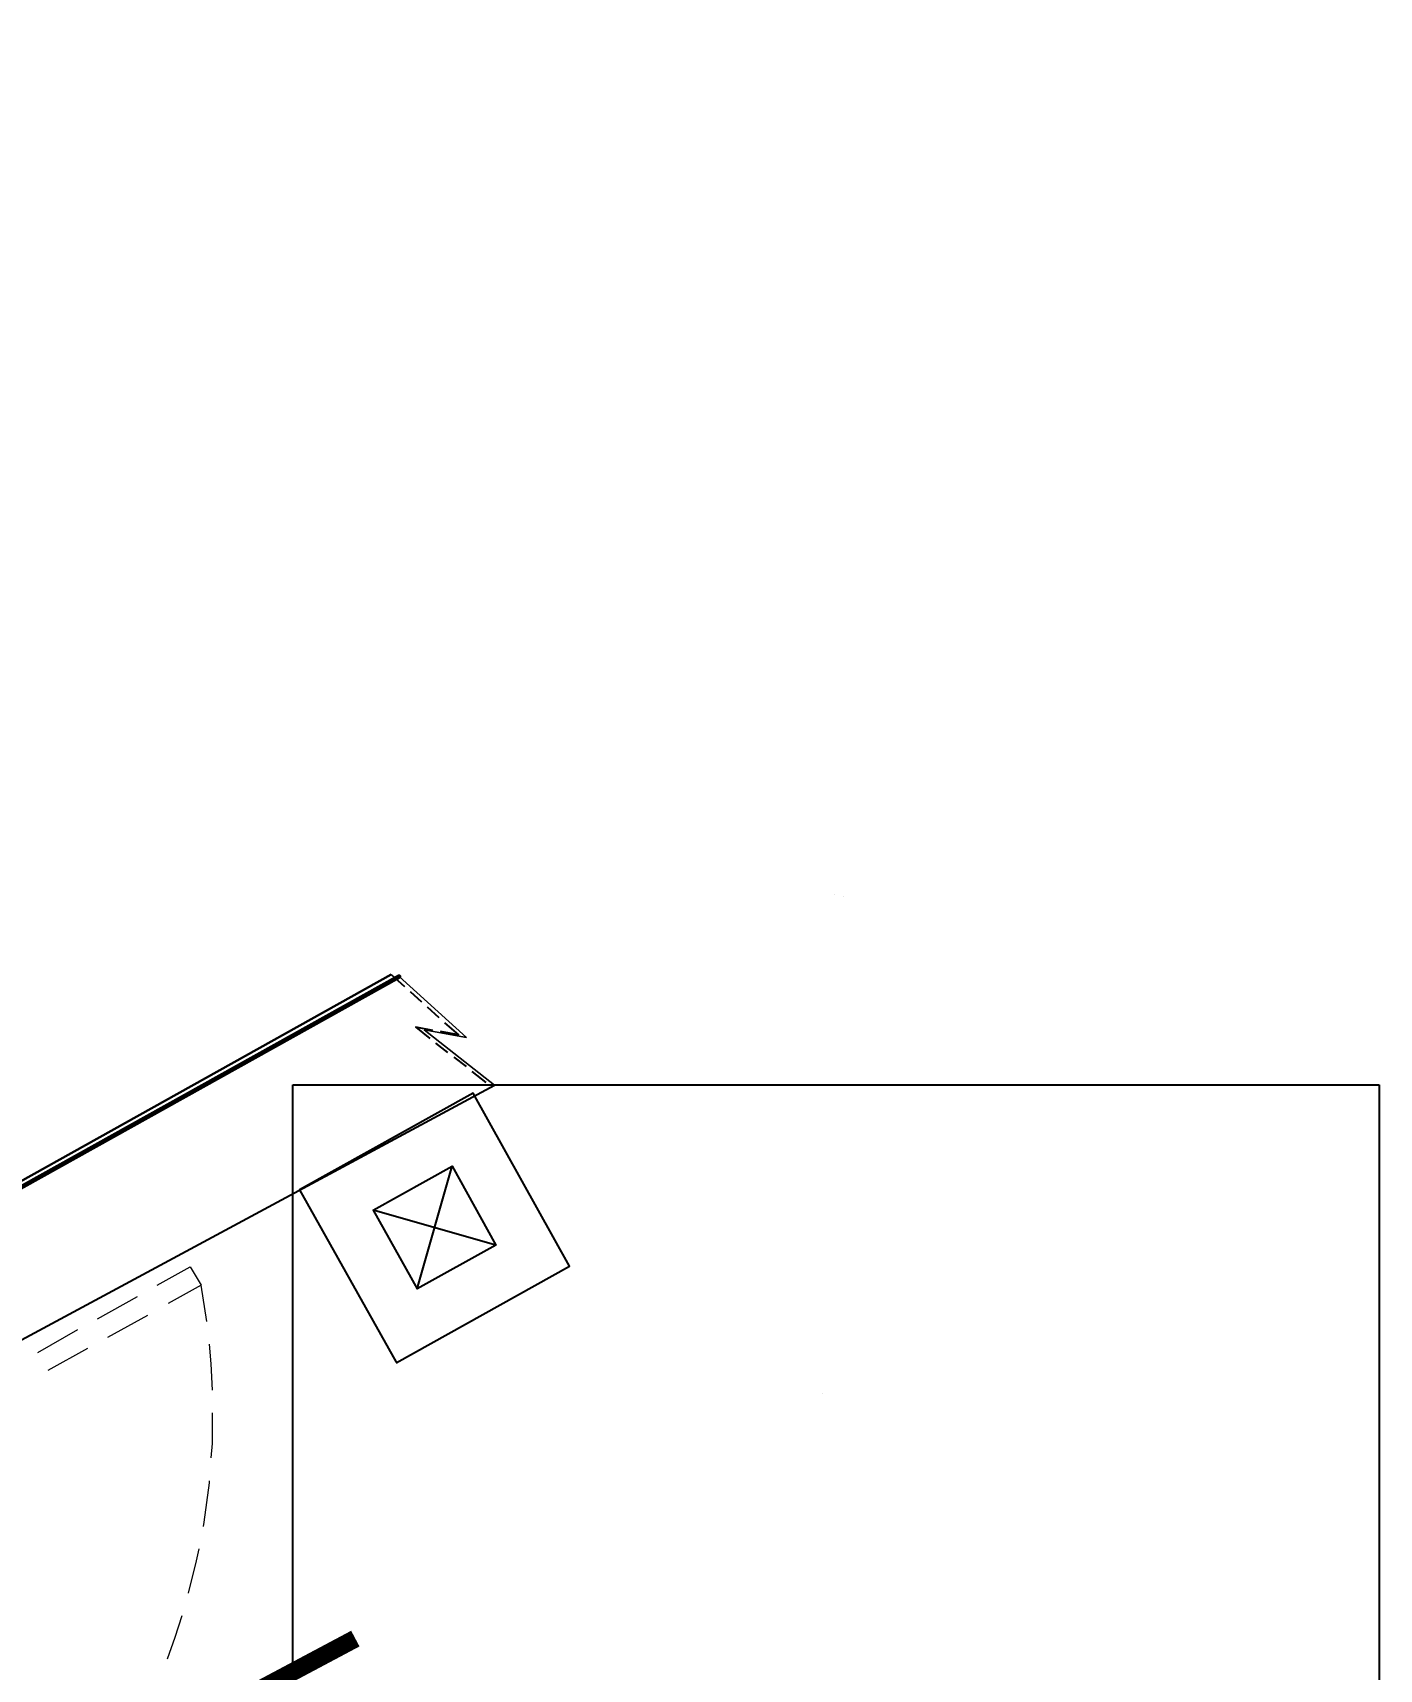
# Model space of a CAD drawing. Header units: millimetres. Extents: x -5841 to 140562, y 1006 to 102310.
# Drawn here: x 104725 to 106968, y 36727 to 39452 of the extents above; entities that cross this region are included whole.
import ezdxf

# ---------------------------------------------------------------- set-up
doc = ezdxf.new("R2010")
doc.units = ezdxf.units.MM
doc.header["$LTSCALE"] = 10
for name, color, linetype in [('PDF18_0', 7, 'Continuous'), ('PDF18_Text', 7, 'Continuous'), ('PDF18_WALLS', 7, 'Continuous')]:
    doc.layers.add(name, color=color, linetype=linetype)
doc.layers.add('PDF18_KD - WALL - LOADBEARING', color=253, linetype='Continuous', true_color=0xc0ab87)
doc.layers.add('PDF18_SURVEY_POINTS', color=251, linetype='Continuous', true_color=0x636466)
doc.styles.add('PDF ArialMT', font='arial.ttf')
picture_1 = doc.add_image_def('image31.png', size_in_pixel=(936, 570))

msp = doc.modelspace()

# ---------------------------------------------------------------- linework, layer by layer
at = {"layer": 'PDF18_0', "color": 1, "lineweight": 60}
msp.add_lwpolyline([(105335.9, 37880.8), (103841.6, 37047.9), (102962.1, 38592), (102793.8, 38887.2), (102962.1, 38592), (103841.6, 37047.9), (105335.9, 37880.8), (103841.6, 37047.9), (102962.1, 38592), (102793.8, 38887.2), (102543, 39452.4), (95831.2, 38675.6), (95818.5, 38660.8), (91849.9, 37215.1)], dxfattribs=at)
at = {"layer": 'PDF18_0', "lineweight": 25}
for points in [[(106060.8, 38017.3), (106060.8, 38017.3)], [(106040.7, 37185.5), (106040.7, 37185.5)]]:
    msp.add_lwpolyline(points, dxfattribs=at)
at = {"layer": 'PDF18_0', "lineweight": 30}
msp.add_lwpolyline([(103818.3, 37044.7), (105322.1, 37884)], dxfattribs=at)
at = {"layer": 'PDF18_0', "lineweight": 0}
msp.add_lwpolyline([(105494.6, 37699.8), (105377.2, 37791.9), (105448.1, 37779.2), (105335.9, 37880.8), (105448.1, 37779.2), (105377.2, 37791.9)], close=True, dxfattribs=at)
msp.add_lwpolyline([(105335.9, 37880.8), (105448.1, 37779.2), (105377.2, 37791.9), (105494.6, 37699.8)], dxfattribs=at)
at = {"layer": 'PDF18_0', "color": 252, "lineweight": 0, "true_color": 0x939598}
for points in [[(104932.7, 37366.5), (104987.7, 37397.2), (105005.7, 37366.5), (104950.7, 37335.8)], [(104833.2, 37310.4), (104899.9, 37347.4)], [(105015.2, 37306.1), (105005.7, 37366.5)], [(104850.1, 37279.7), (104916.8, 37316.7)], [(104733.7, 37254.3), (104800.4, 37292.4)], [(104750.7, 37224.6), (104817.3, 37261.7)], [(105024.8, 37191.8), (105022.6, 37235.2), (105019.5, 37268)], [(105022.6, 37078.6), (105024.8, 37102.9), (105024.8, 37153.7)], [(105009.9, 36964.3), (105011, 36971.7), (105019.5, 37037.3), (105019.5, 37040.5)], [(104984.5, 36853.2), (104998.3, 36907.2), (105002.5, 36927.3)], [(104949.6, 36744.2), (104962.3, 36780.2), (104974, 36816.1)]]:
    msp.add_lwpolyline(points, dxfattribs=at)
at = {"layer": 'PDF18_SURVEY_POINTS', "lineweight": 25}
msp.add_lwpolyline([(106075.7, 38013.1), (106075.7, 38013.1)], dxfattribs=at)
msp.add_lwpolyline([(106075.7, 38013.1), (106075.7, 38013.1)], dxfattribs=at)
msp.add_lwpolyline([(106075.7, 38013.1), (106075.7, 38013.1)], dxfattribs=at)
at = {"layer": 'PDF18_WALLS', "lineweight": 25}
msp.add_lwpolyline([(103842.6, 37044.7), (105335.9, 37880.8)], close=True, dxfattribs=at)
for points in [[(105335.9, 37880.8), (103842.6, 37044.7)], [(103958, 37099.8), (104054.3, 36928.3), (104365.4, 37092.4), (105494.6, 37699.8)], [(105330.6, 37237.3), (105619.5, 37398.2), (105458.7, 37686.1), (105169.7, 37525.2), (105330.6, 37238.4)], [(105496.8, 37433.1), (105292.5, 37491.3), (105423.7, 37564.4), (105496.8, 37433.1), (105365.5, 37360.1), (105423.7, 37564.4)], [(105292.5, 37491.3), (105365.5, 37360.1)]]:
    msp.add_lwpolyline(points, dxfattribs=at)
at = {"layer": 'PDF18_WALLS', "color": 251, "lineweight": 25, "true_color": 0x636466}
for points in [[(105322.1, 37884), (105344.4, 37863.9)], [(105353.9, 37855.4), (105372.9, 37838.5)], [(105382.5, 37830), (105401.5, 37812)], [(105392, 37790.8), (105363.4, 37796.1), (105386.7, 37777.1)], [(105411, 37803.5), (105434.3, 37783.4), (105404.7, 37788.7)], [(105396.2, 37769.7), (105416.3, 37753.8)], [(105426.9, 37746.4), (105447, 37730.5)], [(105456.5, 37722.1), (105479.8, 37704.1)]]:
    msp.add_lwpolyline(points, dxfattribs=at)

# ---------------------------------------------------------------- texts
at = {"layer": 'PDF18_Text', "insert": (105095, 36731.1), "char_height": 241.4, "attachment_point": 4, "rotation": 298.0207, "style": 'PDF ArialMT'}
msp.add_mtext('log store', dxfattribs=at)

# ---------------------------------------------------------------- pictures from other files: only their frames are drawn
at = {"layer": 'PDF18_KD - WALL - LOADBEARING', "color": 40, "true_color": 0xf8d731}
image = msp.add_image(picture_1, insert=(106968.3, 34728.5), size_in_units=(2971.8, 1809.8), rotation=90, dxfattribs=at)
image.dxf.flags = 15

doc.saveas('drawing.dxf')
